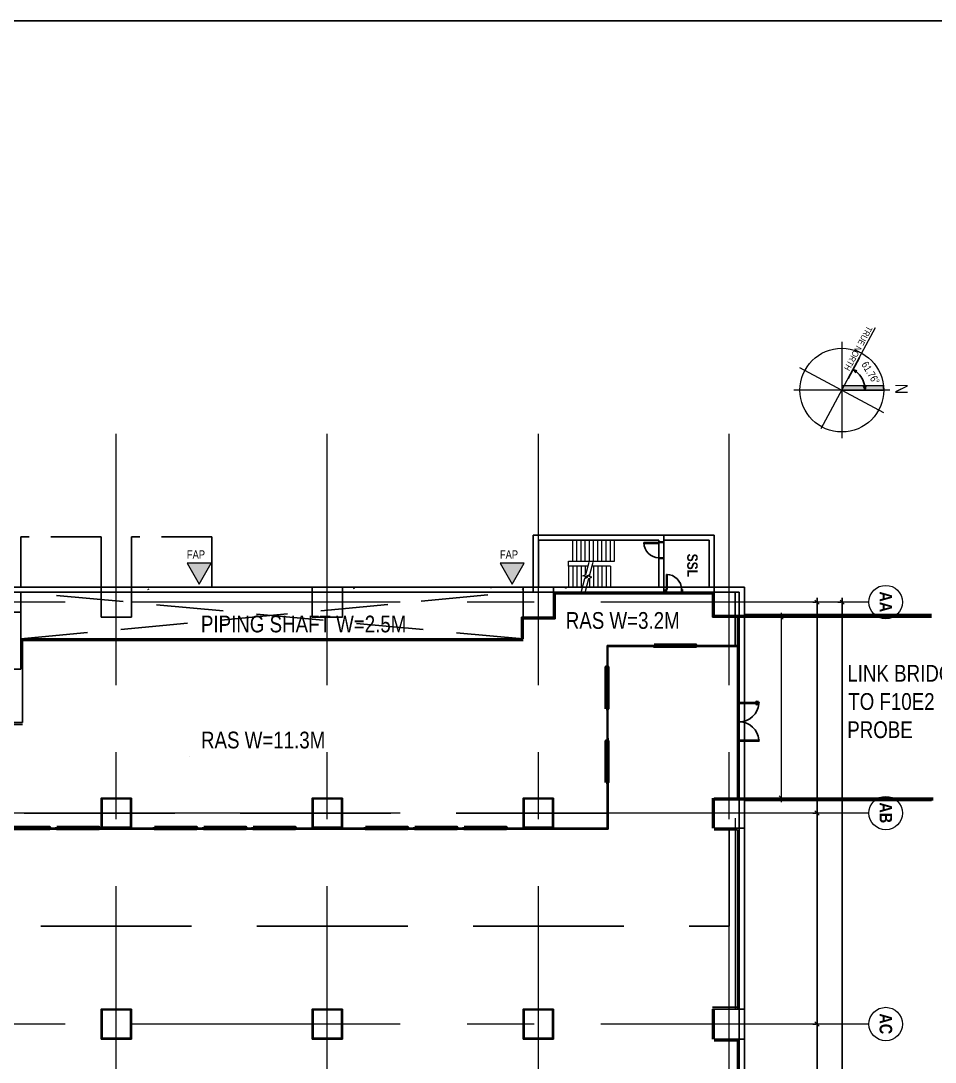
# Model space of a CAD drawing. Extents: x -15449 to 527173, y -170839 to 146543.
# Drawn here: x 270144 to 324737, y -84525 to -22338 of the extents above; entities that cross this region are included whole.
import ezdxf

# ---------------------------------------------------------------- set-up
doc = ezdxf.new("R2010")
doc.units = 0
doc.header["$LTSCALE"] = 8
for name, pattern in [('IDA - Grid Line', [3500, 2000, -500, 500, -500]), ('IDA - Hidden 065', [537.5, 375, -162.5]), ('IDA - Hidden 2-1', [750, 500, -250]), ('Overhead', [992.1875, 595.3125, -396.875])]:
    doc.linetypes.add(name, pattern=pattern)
doc.layers.get('0').update_dxf_attribs({"color": 1, "linetype": 'CONTINUOUS'})
doc.layers.get('Defpoints').update_dxf_attribs({"linetype": 'CONTINUOUS'})
for name, color, linetype in [('0-T100非抗岩棉库板H10000', 1, 'CONTINUOUS'), ('0-T50单抗铝蜂巢库板H5000', 3, 'CONTINUOUS'), ('0-T50双抗铝蜂巢库板H5000', 2, 'CONTINUOUS'), ('00-MEP Layout', 7, 'CONTINUOUS'), ('000_CTCI_CSA', 7, 'CONTINUOUS'), ('1', 1, 'CONTINUOUS'), ('CTCI', 4, 'CONTINUOUS')]:
    doc.layers.add(name, color=color, linetype=linetype)
for name, color, linetype, lineweight in [('000-EQ LOAD MARKUP', 4, 'CONTINUOUS', 100), ('A-_--------_A', 7, 'CONTINUOUS', 9), ('A-_ANOTGRID_E', 7, 'CONTINUOUS', 9), ('A-_ANOTTEXT_A', 7, 'CONTINUOUS', 9), ('A-_ROOMNAME_A', 7, 'CONTINUOUS', 9), ('A-_STRC----_E', 7, 'CONTINUOUS', 9), ('A-_WALL----_E', 7, 'CONTINUOUS', 9), ('A-_WALL----_H', 7, 'CONTINUOUS', 9), ('A-ANOT----_D', 7, 'CONTINUOUS', 9)]:
    doc.layers.add(name, color=color, linetype=linetype, lineweight=lineweight)
doc.layers.add('A-_--------_E-', color=7, linetype='CONTINUOUS', lineweight=9, true_color=0x00a600)
doc.styles.add('Arial', font='arial.ttf', dxfattribs={"width": 0.8, "height": 0.25})
doc.styles.add('Arial Narrow', font='ARIALN.TTF', dxfattribs={"height": 0.2})
doc.styles.add('Arial Narrow_1', font='ARIALN.TTF', dxfattribs={"height": 0.18})
doc.styles.add('Arial Narrow_2', font='ARIALN.TTF', dxfattribs={"width": 0.8, "height": 0.22})
doc.styles.add('Arial Narrow_B', font='ARIALNB.TTF', dxfattribs={"height": 750})
doc.styles.add('Arial Narrow_B_1', font='ARIALNB.TTF', dxfattribs={"height": 625})
doc.styles.add('Arial_1', font='arial.ttf', dxfattribs={"width": 0.8, "height": 450})
doc.styles.add('Site Area', font='arial.ttf', dxfattribs={"width": 0.8})
doc.dimstyles.new('IDA_-_Arial_-_1_8mm_-_Black_-_Angular_2', dxfattribs={"dimscale": 304.8, "dimtxt": 459.11673, "dimasz": 0.82021, "dimexe": 1.968504, "dimexo": 1.230315, "dimgap": 1.230315, "dimtad": 1, "dimdec": 0, "dimzin": 0, "dimdsep": 46, "dimtxsty": 'Arial_1', "dimblk1": 'OPEN30', "dimblk2": 'OPEN30', "dimsah": 1, "dimcen": 0.09, "dimdle": 0.82021, "dimazin": 0, "dimtfac": 1, "dimtdec": 4, "dimtix": 1, "dimtmove": 0, "dimatfit": 3, "dimfxl": 1, "dimtvp": 1, "dimtolj": 1, "dimtzin": 0, "dimarcsym": 2})
doc.dimstyles.new('IDA_-_Arial_-_2_5mm_-_Black_-_Diagonal', dxfattribs={"dimscale": 304.8, "dimtxt": 639.644359, "dimasz": 0.82021, "dimexe": 0.82021, "dimexo": 0.82021, "dimgap": 0, "dimtad": 1, "dimdec": 0, "dimzin": 0, "dimdsep": 46, "dimtxsty": 'Arial Narrow_2', "dimblk1": 'OBLIQUE', "dimblk2": 'OBLIQUE', "dimsah": 1, "dimcen": 0.09, "dimdle": 0.82021, "dimazin": 0, "dimtfac": 1, "dimtdec": 4, "dimtix": 1, "dimtmove": 0, "dimatfit": 3, "dimfxl": 1, "dimtvp": 1, "dimtolj": 1, "dimtzin": 0, "dimarcsym": 2})

# ---------------------------------------------------------------- blocks, each defined once
blk = doc.blocks.new('_Open30')
at = {"color": 0, "linetype": 'ByBlock', "lineweight": -2}
for p, q in [((-1, 0.27), (0, 0)), ((0, 0), (-1, -0.27)), ((0, 0), (-1, 0))]:
    blk.add_line(p, q, dxfattribs=at)
blk = doc.blocks.new('*D245')
at = {"layer": 'A-ANOT----_D', "color": 0, "lineweight": -2, "transparency": 16777216}
for p, q in [((320214, -42437), (319540, -43693)), ((321382, -44391), (319957, -44391))]:
    blk.add_line(p, q, dxfattribs=at)
blk.add_arc((319165, -44391), 1392, 10.30135, 51.45865, dxfattribs=at)
at = {"layer": 'Defpoints', "color": 0, "transparency": 16777216}
for p in [(320392, -42107), (320468, -43901), (319165, -44391), (321757, -44391)]:
    blk.add_point(p, dxfattribs=at)
at = {"layer": 'A-ANOT----_D', "color": 0, "lineweight": -2, "transparency": 16777216, "xscale": 250, "yscale": 250, "zscale": 250}
for p, rotation in [((319824, -43164), 146.6093274653376), ((320557, -44391), 275.1506725346595)]:
    blk.add_blockref('_Open30', p, dxfattribs=dict(at, rotation=rotation))
at = {"layer": 'A-ANOT----_D', "color": 0, "transparency": 16777216, "insert": (320879, -43366), "char_height": 450, "width": 1720.63, "attachment_point": 5, "rotation": 300.88, "style": 'Arial_1'}
blk.add_mtext('\\A1;61.76°', dxfattribs=at)
blk = doc.blocks.new('IDA - North Point _ Scale Bar - North Point Only-9867521-PH1 LEVEL 3 - PROBE')
at = {"layer": 'A-_--------_A'}
h = blk.add_hatch(color=256, dxfattribs=at)
edge = h.paths.add_edge_path()
edge.add_line((-0.47, 0.88), (8.29, 5.59))
edge.add_arc((0, 0), 10, 28.24, 33.9792, ccw=False)
edge.add_line((8.81, 4.73), (0, 0))
edge.add_line((0, 0), (-0.47, 0.88))
for p, q in [((-5.44, 10.13), (5.44, -10.13)), ((10.13, 5.44), (-10.13, -5.44)), ((8.29, 5.59), (-0.47, 0.88)), ((0, 0), (8.81, 4.73)), ((-0.47, 0.88), (0, 0))]:
    blk.add_line(p, q, dxfattribs=at)
blk.add_circle((0, 0), 10, dxfattribs=at)
blk.add_arc((0, 0), 10, 28.24, 33.9792, dxfattribs=at)
at = {"layer": 'A-_--------_A', "insert": (13.15, 8.81), "char_height": 3, "width": 3.0464, "attachment_point": 1, "rotation": 298.24, "style": 'Arial Narrow'}
blk.add_mtext('N', dxfattribs=at)
blk = doc.blocks.new('_Oblique')
at = {"color": 0, "linetype": 'ByBlock', "lineweight": -2}
blk.add_line((-0.5, -0.5), (0.5, 0.5), dxfattribs=at)
blk = doc.blocks.new('*D304')
at = {"layer": 'A-ANOT----_D', "color": 0, "lineweight": -2, "transparency": 16777216}
for p, q in [((319109, -57050), (318932, -57050)), ((319182, -56800), (319182, -132900)), ((319109, -132650), (318932, -132650))]:
    blk.add_line(p, q, dxfattribs=at)
at = {"layer": 'Defpoints', "color": 0, "transparency": 16777216}
for p in [(319359, -57050), (319182, -132650), (319359, -132650)]:
    blk.add_point(p, dxfattribs=at)
at = {"layer": 'A-ANOT----_D', "color": 0, "lineweight": -2, "transparency": 16777216, "xscale": 250, "yscale": 250, "zscale": 250}
for p, rotation in [((319182, -57050), 90), ((319182, -132650), 270)]:
    blk.add_blockref('_Oblique', p, dxfattribs=dict(at, rotation=rotation))
at = {"layer": 'A-ANOT----_D', "color": 0, "transparency": 16777216, "insert": (319182, -94850), "char_height": 0.22, "width": 2375.82, "attachment_point": 5, "rotation": 90, "style": 'Arial Narrow_2'}
blk.add_mtext('\\A1;75600', dxfattribs=at)
blk = doc.blocks.new('*D305')
at = {"layer": 'A-ANOT----_D', "color": 0, "lineweight": -2, "transparency": 16777216}
for p, q in [((317609, -57050), (317432, -57050)), ((317682, -56800), (317682, -69900)), ((317609, -69650), (317432, -69650))]:
    blk.add_line(p, q, dxfattribs=at)
at = {"layer": 'Defpoints', "color": 0, "transparency": 16777216}
for p in [(317859, -57050), (317682, -69650), (317859, -69650)]:
    blk.add_point(p, dxfattribs=at)
at = {"layer": 'A-ANOT----_D', "color": 0, "lineweight": -2, "transparency": 16777216, "xscale": 250, "yscale": 250, "zscale": 250}
for p, rotation in [((317682, -57050), 90), ((317682, -69650), 270)]:
    blk.add_blockref('_Oblique', p, dxfattribs=dict(at, rotation=rotation))
at = {"layer": 'A-ANOT----_D', "color": 0, "transparency": 16777216, "insert": (317682, -63350), "char_height": 0.22, "width": 2375.82, "attachment_point": 5, "rotation": 90, "style": 'Arial Narrow_2'}
blk.add_mtext('\\A1;12600', dxfattribs=at)
blk = doc.blocks.new('*D306')
at = {"layer": 'A-ANOT----_D', "color": 0, "lineweight": -2, "transparency": 16777216}
for p, q in [((317682, -69400), (317682, -82500)), ((317609, -69650), (317432, -69650)), ((317609, -82250), (317432, -82250))]:
    blk.add_line(p, q, dxfattribs=at)
at = {"layer": 'Defpoints', "color": 0, "transparency": 16777216}
for p in [(317859, -69650), (317682, -82250), (317859, -82250)]:
    blk.add_point(p, dxfattribs=at)
at = {"layer": 'A-ANOT----_D', "color": 0, "lineweight": -2, "transparency": 16777216, "xscale": 250, "yscale": 250, "zscale": 250}
for p, rotation in [((317682, -69650), 90), ((317682, -82250), 270)]:
    blk.add_blockref('_Oblique', p, dxfattribs=dict(at, rotation=rotation))
at = {"layer": 'A-ANOT----_D', "color": 0, "transparency": 16777216, "insert": (317682, -75950), "char_height": 0.22, "width": 2375.82, "attachment_point": 5, "rotation": 90, "style": 'Arial Narrow_2'}
blk.add_mtext('\\A1;12600', dxfattribs=at)
blk = doc.blocks.new('*D307')
at = {"layer": 'A-ANOT----_D', "color": 0, "lineweight": -2, "transparency": 16777216}
for p, q in [((317682, -82000), (317682, -95100)), ((317609, -82250), (317432, -82250)), ((317609, -94850), (317432, -94850))]:
    blk.add_line(p, q, dxfattribs=at)
at = {"layer": 'Defpoints', "color": 0, "transparency": 16777216}
for p in [(317859, -82250), (317682, -94850), (317859, -94850)]:
    blk.add_point(p, dxfattribs=at)
at = {"layer": 'A-ANOT----_D', "color": 0, "lineweight": -2, "transparency": 16777216, "xscale": 250, "yscale": 250, "zscale": 250}
for p, rotation in [((317682, -82250), 90), ((317682, -94850), 270)]:
    blk.add_blockref('_Oblique', p, dxfattribs=dict(at, rotation=rotation))
at = {"layer": 'A-ANOT----_D', "color": 0, "transparency": 16777216, "insert": (317682, -88550), "char_height": 0.22, "width": 2375.82, "attachment_point": 5, "rotation": 90, "style": 'Arial Narrow_2'}
blk.add_mtext('\\A1;12600', dxfattribs=at)
blk = doc.blocks.new('Grid - 4 mm Dia-V240-PH1 LEVEL 1 - WWTP')
at = {"layer": 'A-_ANOTGRID_E'}
blk.add_circle((0, 0), 4, dxfattribs=at)

msp = doc.modelspace()

# ---------------------------------------------------------------- hatches: boundary and pattern name
at = {"layer": 'A-_--------_A', "lineweight": 5}
for points in [[(280072.1819, -54724.8189), (280793.8697, -55974.8189), (281515.5575, -54724.8189)], [(298762.1819, -54724.8189), (299483.8697, -55974.8189), (300205.5575, -54724.8189)]]:
    msp.add_hatch(color=252, dxfattribs=at).paths.add_polyline_path(points)

# ---------------------------------------------------------------- linework, layer by layer
at = {"color": 252}
for p, q in [((300743.8697, -56449.8189), (300743.8697, -53049.8189)), ((300743.8697, -53049.8189), (308543.8697, -53049.8189)), ((301043.8697, -53349.8189), (301043.8697, -56149.8189)), ((308243.8697, -53349.8189), (301043.8697, -53349.8189)), ((308243.8697, -56149.8189), (308243.8697, -53349.8189)), ((308543.8697, -53449.8189), (308243.8697, -53449.8189)), ((308243.8697, -53449.8189), (308243.8697, -53499.8189)), ((308543.8697, -53049.8189), (308543.8697, -56449.8189)), ((308543.8697, -53499.8189), (308543.8697, -53449.8189)), ((307343.8697, -53499.8189), (307343.8697, -53549.8189)), ((308243.8697, -53499.8189), (307343.8697, -53499.8189)), ((307343.8697, -53549.8189), (308243.8697, -53549.8189)), ((307493.8697, -53549.8189), (307493.8697, -53499.8189)), ((307518.8697, -53549.8189), (307518.8697, -53499.8189)), ((307518.8697, -53524.8189), (307618.8697, -53524.8189)), ((307618.8697, -53549.8189), (307618.8697, -53499.8189)), ((307643.8697, -53549.8189), (307643.8697, -53499.8189)), ((308243.8697, -53549.8189), (308243.8697, -53499.8189)), ((308243.8697, -53499.8189), (308543.8697, -53499.8189)), ((308243.8697, -56149.8189), (308243.8697, -54399.8189)), ((308543.8697, -54399.8189), (308243.8697, -54399.8189)), ((308243.8697, -54399.8189), (308243.8697, -54449.8189)), ((308243.8697, -54449.8189), (308543.8697, -54449.8189)), ((308543.8697, -54449.8189), (308543.8697, -54399.8189)), ((308693.8697, -56299.8189), (308693.8697, -55399.8189)), ((308693.8697, -55399.8189), (308743.8697, -55399.8189)), ((308743.8697, -55549.8189), (308693.8697, -55549.8189)), ((308743.8697, -55574.8189), (308693.8697, -55574.8189)), ((308743.8697, -55674.8189), (308693.8697, -55674.8189)), ((308743.8697, -55699.8189), (308693.8697, -55699.8189)), ((308718.8697, -55574.8189), (308718.8697, -55674.8189)), ((308743.8697, -55399.8189), (308743.8697, -56299.8189)), ((308543.8697, -56449.8189), (300743.8697, -56449.8189)), ((301043.8697, -56149.8189), (308243.8697, -56149.8189)), ((308643.8697, -56299.8189), (308693.8697, -56299.8189)), ((308643.8697, -56449.8189), (308643.8697, -56299.8189)), ((308693.8697, -56449.8189), (308643.8697, -56449.8189)), ((308743.8697, -56299.8189), (308693.8697, -56299.8189)), ((308693.8697, -56299.8189), (308693.8697, -56449.8189)), ((309593.8697, -56299.8189), (309643.8697, -56299.8189)), ((309593.8697, -56449.8189), (309593.8697, -56299.8189)), ((309643.8697, -56449.8189), (309593.8697, -56449.8189)), ((309643.8697, -56299.8189), (309643.8697, -56449.8189)), ((270143.8697, -57649.8188), (262343.8697, -57649.8188)), ((270143.8697, -61049.8188), (270143.8697, -57649.8188)), ((313343.8697, -57799.8189), (324525.8286, -57799.8189)), ((313343.8697, -57949.8189), (324525.8286, -57949.8189)), ((262343.8697, -61049.8188), (270143.8697, -61049.8188)), ((313017.8706, -62999.8189), (312967.8706, -62999.8189)), ((312967.8706, -63030.3067), (312967.8706, -63005.7945)), ((312973.4179, -63046.4443), (312967.8706, -63030.3067)), ((312973.8463, -62999.8189), (313011.895, -62999.8189)), ((312984.7731, -63049.8189), (312978.1464, -63049.8189)), ((312985.5536, -63039.453), (312978.2365, -63039.453)), ((312978.2365, -63039.453), (312978.2365, -63046.1603)), ((312978.2365, -63046.1603), (312985.5536, -63046.1603)), ((312985.5536, -63040.6725), (312985.5536, -63039.453)), ((312985.6755, -63040.6725), (312985.5536, -63040.6725)), ((312985.5536, -63046.1603), (312985.5536, -63044.9408)), ((312985.5536, -63044.9408), (312985.6755, -63044.9408)), ((312986.7731, -63036.892), (312986.7731, -63038.4182)), ((312986.7731, -63038.5384), (312986.7731, -63039.575)), ((312986.7731, -63046.0384), (312986.7731, -63047.075)), ((312986.7731, -63047.075), (312986.7731, -63047.8189)), ((312990.7365, -63044.3909), (312990.7365, -63041.2225)), ((313017.8706, -63030.3067), (312990.8706, -63030.3067)), ((312990.8706, -63030.3067), (312993.3585, -63030.3067)), ((313017.8706, -63005.7945), (313017.8706, -63030.3067)), ((314133.8819, -63107.8301), (314133.8819, -63099.8301)), ((314133.8819, -63099.8301), (314182.8819, -63099.8301)), ((314182.8819, -63107.8301), (314133.8819, -63107.8301)), ((314147.3819, -63147.3926), (314147.3819, -63107.8301)), ((314169.3819, -63147.8301), (314168.7845, -63161.7054)), ((314169.3819, -63107.8301), (314169.3819, -63147.8301)), ((314182.8819, -63099.8301), (314182.8819, -63107.8301)), ((312973.4179, -65353.1935), (312967.8706, -65369.3311)), ((312967.8706, -65369.3311), (312967.8706, -65393.8433)), ((313017.8706, -65399.8189), (312967.8706, -65399.8189)), ((312973.8463, -65399.8189), (313011.895, -65399.8189)), ((312984.7731, -65349.8189), (312978.1464, -65349.8189)), ((312978.2365, -65360.1847), (312978.2365, -65353.4774)), ((312978.2365, -65353.4774), (312985.5536, -65353.4774)), ((312985.5536, -65360.1847), (312978.2365, -65360.1847)), ((312985.5536, -65353.4774), (312985.5536, -65354.6969)), ((312985.5536, -65354.6969), (312985.6755, -65354.6969)), ((312985.6755, -65358.9652), (312985.5536, -65358.9652)), ((312985.5536, -65358.9652), (312985.5536, -65360.1847)), ((312986.7731, -65352.5628), (312986.7731, -65351.8189)), ((312986.7731, -65353.5994), (312986.7731, -65352.5628)), ((312986.7731, -65361.0994), (312986.7731, -65360.0628)), ((312986.7731, -65362.7457), (312986.7731, -65361.2195)), ((312990.7365, -65355.2469), (312990.7365, -65358.4153)), ((313017.8706, -65369.3311), (312994.8347, -65369.3311)), ((312994.8347, -65369.3311), (312995.3585, -65369.3311)), ((313017.8706, -65393.8433), (313017.8706, -65369.3311)), ((313343.8697, -68749.8189), (324525.8286, -68749.8189)), ((313343.8697, -68899.8189), (324525.8286, -68899.8189))]:
    msp.add_line(p, q, dxfattribs=at)
at = {"color": 252, "linetype": 'IDA - Hidden 065', "ltscale": 3}
for p, q in [((305143.8697, -69649.8189), (244943.8697, -69649.8189)), ((312443.8697, -76399.8189), (312443.8697, -70549.8189)), ((245543.8697, -76399.8189), (312443.8697, -76399.8189))]:
    msp.add_line(p, q, dxfattribs=at)
at = {"color": 252}
for points in [[(276743.8697, -56149.8189), (276743.8697, -57949.8189), (274943.8697, -57949.8189), (274943.8697, -56149.8189)], [(289343.8697, -56149.8189), (289343.8697, -57949.8189), (287543.8697, -57949.8189), (287543.8697, -56149.8189)], [(301943.8697, -56149.8189), (301943.8697, -57949.8189), (300143.8697, -57949.8189), (300143.8697, -56149.8189)], [(313343.8697, -56149.8189), (313343.8697, -57949.8189), (311543.8697, -57949.8189), (311543.8697, -56149.8189)], [(312991.5078, -63032.8067), (313023.8736, -63032.8067), (313023.8736, -63030.3067), (312991.5078, -63030.3067)], [(313031.2355, -63085.1686), (313031.2355, -63040.1686), (313033.7355, -63040.1686), (313033.7355, -63085.1686)], [(314133.8819, -63049.8301), (314182.8819, -63049.8301), (314182.8819, -63041.8301), (314133.8819, -63041.8301)], [(312995.5078, -65366.8311), (313023.8736, -65366.8311), (313023.8736, -65369.3311), (312995.5078, -65369.3311)], [(313031.2355, -65314.4692), (313031.2355, -65359.4692), (313033.7355, -65359.4692), (313033.7355, -65314.4692)], [(276743.8697, -68749.8189), (276743.8697, -70549.8189), (274943.8697, -70549.8189), (274943.8697, -68749.8189)], [(289343.8697, -68749.8189), (289343.8697, -70549.8189), (287543.8697, -70549.8189), (287543.8697, -68749.8189)], [(301943.8697, -68749.8189), (301943.8697, -70549.8189), (300143.8697, -70549.8189), (300143.8697, -68749.8189)], [(313343.8697, -68749.8189), (313343.8697, -70549.8189), (311543.8697, -70549.8189), (311543.8697, -68749.8189)], [(276743.8697, -81349.8189), (276743.8697, -83149.8189), (274943.8697, -83149.8189), (274943.8697, -81349.8189)], [(289343.8697, -81349.8189), (289343.8697, -83149.8189), (287543.8697, -83149.8189), (287543.8697, -81349.8189)], [(301943.8697, -81349.8189), (301943.8697, -83149.8189), (300143.8697, -83149.8189), (300143.8697, -81349.8189)], [(313343.8697, -81349.8189), (313343.8697, -83149.8189), (311543.8697, -83149.8189), (311543.8697, -81349.8189)]]:
    msp.add_lwpolyline(points, close=True, dxfattribs=at)
for points in [[(314208.8819, -63040.9399), (314227.1746, -63040.9399), (314208.8819, -63040.9399), (314208.8819, -63106.9033), (314207.4185, -63106.9033), (314207.4185, -63102.574), (314196.6868, -63102.574, -0.4142135624), (314195.4673, -63101.3545), (314195.4673, -63100.135), (314196.6868, -63100.135), (314196.6868, -63101.1106), (314206.4429, -63101.1106), (314206.4429, -63099.8301), (313033.6746, -63099.8301), (313033.6746, -63101.1106), (313043.4307, -63101.1106), (313043.4307, -63100.135), (313044.6502, -63100.135), (313044.6502, -63101.3545, -0.4142135624), (313043.4307, -63102.574), (313032.4551, -63102.574, -0.4142135624), (313031.2355, -63101.3545), (313031.2355, -63048.3057, -0.4142135624), (313032.4551, -63047.0862), (313043.4307, -63047.0862, -0.4142135624), (313044.6502, -63048.3057), (313044.6502, -63049.5252), (313043.4307, -63049.5252), (313043.4307, -63048.5496), (313033.6746, -63048.5496), (313033.6746, -63049.8301), (314206.4429, -63049.8301), (314206.4429, -63048.5496), (314196.6868, -63048.5496), (314196.6868, -63049.5252), (314195.4673, -63049.5252), (314195.4673, -63048.3057, -0.4142135624), (314196.6868, -63047.0862), (314206.4429, -63047.0862), (314206.4429, -63039.1106, -0.4142135624), (314207.0526, -63038.5009), (314229.0038, -63038.5009, -0.4142135624), (314229.6136, -63039.1106), (314229.6136, -63047.0374), (314227.1746, -63047.0374), (314227.1746, -63040.9399)], [(314169.3819, -63041.8301), (314169.3819, -63001.8301), (314168.7845, -62987.9548, 0.3274951513), (314161.9433, -62980.0682, 0.0898474918), (314054.6089, -62977.8269, 1.1448812629), (314058.9784, -62997.1576, -0.1370794299), (314142.1676, -62997.0833, -0.3493567738), (314147.3819, -63002.2676), (314147.3819, -63041.8301)], [(314208.8819, -65290.9174), (314227.1746, -65290.9174), (314208.8819, -65290.9174), (314208.8819, -65356.8808), (314207.4185, -65356.8808), (314207.4185, -65352.5516), (314196.6868, -65352.5516, -0.4142135624), (314195.4673, -65351.332), (314195.4673, -65350.1125), (314196.6868, -65350.1125), (314196.6868, -65351.0881), (314206.4429, -65351.0881), (314206.4429, -65349.8076), (313033.6746, -65349.8076), (313033.6746, -65351.0881), (313043.4307, -65351.0881), (313043.4307, -65350.1125), (313044.6502, -65350.1125), (313044.6502, -65351.332, -0.4142135624), (313043.4307, -65352.5516), (313032.4551, -65352.5516, -0.4142135624), (313031.2355, -65351.332), (313031.2355, -65298.2832, -0.4142135624), (313032.4551, -65297.0637), (313043.4307, -65297.0637, -0.4142135624), (313044.6502, -65298.2832), (313044.6502, -65299.5028), (313043.4307, -65299.5028), (313043.4307, -65298.5272), (313033.6746, -65298.5272), (313033.6746, -65299.8076), (314206.4429, -65299.8076), (314206.4429, -65298.5272), (314196.6868, -65298.5272), (314196.6868, -65299.5028), (314195.4673, -65299.5028), (314195.4673, -65298.2832, -0.4142135624), (314196.6868, -65297.0637), (314206.4429, -65297.0637), (314206.4429, -65289.0882, -0.4142135624), (314207.0526, -65288.4784), (314229.0038, -65288.4784, -0.4142135624), (314229.6136, -65289.0882), (314229.6136, -65297.015), (314227.1746, -65297.015), (314227.1746, -65290.9174)]]:
    msp.add_lwpolyline(points, format="xyb", dxfattribs=at)
for centre, radius, start, end in [((308243.8697, -53499.8189), 900, 180, 270), ((308243.8697, -53499.8189), 900, 180, 270), ((308693.8697, -56299.8189), 900, 0, 90), ((308693.8697, -56299.8189), 900, 0, 90), ((312973.8463, -63005.7945), 5.9756, 90, 180), ((312978.1464, -63044.8189), 5, 198.970407811, 270), ((312984.7731, -63047.8189), 2, 270, 0), ((312985.6755, -63039.575), 1.0976, 269.999999997, 359.999999997), ((312985.6755, -63046.0384), 1.0976, 0.000000003, 90.000000003), ((312993.3585, -63036.892), 6.5854, 90, 180), ((312986.7731, -63042.8067), 4.2683, 21.786789294, 89.999999997), ((312986.7731, -63042.8067), 4.2683, 270.000000003, 338.213210706), ((313011.895, -63005.7945), 5.9756, 359.999999997, 89.999999997), ((313043.8697, -63034.8067), 1165.0122, 270, 355.999280904), ((313043.8697, -65364.8311), 1165.0122, 4.000719096, 90), ((312973.8463, -65393.8433), 5.9756, 180, 270), ((312978.1464, -65354.8189), 5, 89.999999997, 161.029592189), ((312984.7731, -65351.8189), 2, 359.999999997, 89.999999997), ((312985.6755, -65353.5994), 1.0976, 269.999999997, 359.999999997), ((312985.6755, -65360.0628), 1.0976, 0.000000003, 90.000000003), ((312986.7731, -65356.8311), 4.2683, 21.786789294, 89.999999997), ((312986.7731, -65356.8311), 4.2683, 269.999999997, 338.2132107), ((312995.0966, -65360.7834), 8.5517, 193.265633581, 271.754674783), ((313011.895, -65393.8433), 5.9756, 270, 359.999999997)]:
    msp.add_arc(centre, radius, start, end, dxfattribs=at)
at = {"color": 252, "extrusion": (4.70198e-38, -5.22024e-54, -1)}
msp.add_ellipse((313029.2355, -63034.8067), major_axis=(4.9497, -4.9497), ratio=1, start_param=3.926990817, end_param=10.2101761242, dxfattribs=at)
at = {"color": 252, "extrusion": (4.70198e-38, -1.04405e-53, -1)}
for centre, major_axis, ratio, start_param, end_param in [((314055.4819, -63161.8714), (7.0711, -7.0711), 0.9999999998, 0.8728114321, 4.2841840848), ((314100.7059, -63003.6734), (109.2962, -109.2962), 1, 0.5138301722, 1.0587516634), ((314141.5177, -63146.7088), (4.1747, -4.1747), 1, -0.6693141162, 0.6750925816), ((314159.9892, -63160.9864), (6.24, 6.24), 1, 0.8669618225, 2.1329099035)]:
    msp.add_ellipse(centre, major_axis=major_axis, ratio=ratio, start_param=start_param, end_param=end_param, dxfattribs=at)
at = {"color": 252, "extrusion": (4.70198e-38, -1.56607e-53, -1)}
msp.add_ellipse((314102.0903, -62874.4662), major_axis=(212.9338, -212.9338), ratio=1, start_param=0.5853067095, end_param=0.943734267, dxfattribs=at)
at = {"color": 252}
msp.add_ellipse((313029.2355, -65364.8311), major_axis=(4.9497, 4.9497), ratio=1, start_param=3.926990817, end_param=10.2101761242, dxfattribs=at)
at = {"layer": '0-T100非抗岩棉库板H10000', "lineweight": -3}
for p, q in [((311543.8697, -56449.8189), (301943.8697, -56449.8189)), ((311543.8697, -56549.8189), (301943.8697, -56549.8189)), ((301943.8697, -58049.8189), (301943.8697, -56549.8189)), ((302043.8697, -58049.8189), (302043.8697, -56549.8189)), ((311443.8697, -57949.8189), (311443.8697, -56549.8189)), ((311543.8697, -57949.8189), (311543.8697, -56549.8189)), ((300043.8697, -59249.8189), (300043.8697, -57949.8189)), ((302043.8697, -57949.8189), (300043.8697, -57949.8189)), ((302043.8697, -58049.8189), (300043.8697, -58049.8189)), ((300143.8697, -59249.8189), (300143.8697, -57949.8189)), ((324525.8286, -57849.8189), (311443.8697, -57849.8189)), ((324525.8286, -57949.8189), (311443.8697, -57949.8189)), ((312943.8697, -68749.8189), (312943.8697, -57949.8189)), ((313043.8697, -68749.8189), (313043.8697, -57949.8189)), ((300143.8697, -59249.8189), (270143.8697, -59249.8189)), ((300143.8697, -59349.8189), (270143.8697, -59349.8189)), ((270243.8697, -64249.8188), (270243.8697, -59240.4071)), ((270243.8697, -64249.8188), (250393.8697, -64249.8189)), ((270243.8697, -64349.8188), (250393.8697, -64349.8189)), ((311443.8697, -70549.8189), (311443.8697, -68749.8189)), ((324625.8286, -68749.8189), (311543.8697, -68749.8189)), ((311543.8697, -70549.8189), (311543.8697, -68749.8189)), ((324625.8286, -68849.8189), (311543.8697, -68849.8189)), ((312943.8697, -70549.8189), (311543.8697, -70549.8189)), ((312943.8697, -70649.8189), (311543.8697, -70649.8189)), ((312943.8697, -81349.8189), (312943.8697, -70649.8189)), ((313043.8697, -81349.8189), (313043.8697, -70649.8189)), ((312943.8697, -81249.8189), (311443.8697, -81249.8189)), ((312943.8697, -81349.8189), (311443.8697, -81349.8189)), ((311443.8697, -83149.8189), (311443.8697, -81349.8189)), ((311543.8697, -83149.8189), (311543.8697, -81349.8189)), ((313043.8697, -83149.8189), (311543.8697, -83149.8189)), ((313043.8697, -83249.8189), (311543.8697, -83249.8189)), ((312943.8697, -93949.8189), (312943.8697, -83249.8189)), ((313043.8697, -93949.8189), (313043.8697, -83249.8189))]:
    msp.add_line(p, q, dxfattribs=at)
at = {"layer": '0-T50单抗铝蜂巢库板H5000', "lineweight": -3}
for p, q in [((276743.8697, -68749.8189), (274943.8697, -68749.8189)), ((274943.8697, -68749.8189), (274943.8697, -70549.8189)), ((276693.8697, -68799.8189), (274993.8697, -68799.8189)), ((274993.8697, -68799.8189), (274993.8697, -70499.8189)), ((276693.8697, -70499.8189), (276693.8697, -68799.8189)), ((276743.8697, -70549.8189), (276743.8697, -68749.8189)), ((274943.8697, -70549.8189), (276743.8697, -70549.8189)), ((274993.8697, -70499.8189), (276693.8697, -70499.8189))]:
    msp.add_line(p, q, dxfattribs=at)
at = {"layer": '0-T50单抗铝蜂巢库板H5000'}
for p, q in [((289343.8697, -68749.8189), (287543.8697, -68749.8189)), ((287543.8697, -68749.8189), (287543.8697, -70549.8189)), ((289293.8697, -68799.8189), (287593.8697, -68799.8189)), ((287593.8697, -68799.8189), (287593.8697, -70499.8189)), ((289293.8697, -70499.8189), (289293.8697, -68799.8189)), ((289343.8697, -70549.8189), (289343.8697, -68749.8189)), ((301943.8697, -68749.8189), (300143.8697, -68749.8189)), ((300143.8697, -68749.8189), (300143.8697, -70549.8189)), ((301893.8697, -68799.8189), (300193.8697, -68799.8189)), ((300193.8697, -68799.8189), (300193.8697, -70499.8189)), ((301893.8697, -70499.8189), (301893.8697, -68799.8189)), ((301943.8697, -70549.8189), (301943.8697, -68749.8189)), ((287543.8697, -70549.8189), (289343.8697, -70549.8189)), ((287593.8697, -70499.8189), (289293.8697, -70499.8189)), ((300143.8697, -70549.8189), (301943.8697, -70549.8189)), ((300193.8697, -70499.8189), (301893.8697, -70499.8189)), ((276743.8697, -81349.8189), (274943.8697, -81349.8189)), ((274943.8697, -81349.8189), (274943.8697, -83149.8189)), ((276693.8697, -81399.8189), (274993.8697, -81399.8189)), ((274993.8697, -81399.8189), (274993.8697, -83099.8189)), ((276693.8697, -83099.8189), (276693.8697, -81399.8189)), ((276743.8697, -83149.8189), (276743.8697, -81349.8189)), ((289343.8697, -81349.8189), (287543.8697, -81349.8189)), ((287543.8697, -81349.8189), (287543.8697, -83149.8189)), ((289293.8697, -81399.8189), (287593.8697, -81399.8189)), ((287593.8697, -81399.8189), (287593.8697, -83099.8189)), ((289293.8697, -83099.8189), (289293.8697, -81399.8189)), ((289343.8697, -83149.8189), (289343.8697, -81349.8189)), ((301943.8697, -81349.8189), (300143.8697, -81349.8189)), ((300143.8697, -81349.8189), (300143.8697, -83149.8189)), ((301893.8697, -81399.8189), (300193.8697, -81399.8189)), ((300193.8697, -81399.8189), (300193.8697, -83099.8189)), ((301893.8697, -83099.8189), (301893.8697, -81399.8189)), ((301943.8697, -83149.8189), (301943.8697, -81349.8189)), ((274943.8697, -83149.8189), (276743.8697, -83149.8189)), ((274993.8697, -83099.8189), (276693.8697, -83099.8189)), ((287543.8697, -83149.8189), (289343.8697, -83149.8189)), ((287593.8697, -83099.8189), (289293.8697, -83099.8189)), ((300143.8697, -83149.8189), (301943.8697, -83149.8189)), ((300193.8697, -83099.8189), (301893.8697, -83099.8189))]:
    msp.add_line(p, q, dxfattribs=at)
at = {"layer": '0-T50双抗铝蜂巢库板H5000', "lineweight": -3}
for p, q in [((312943.8697, -59649.8189), (305143.7923, -59649.8189)), ((305143.7923, -59649.8189), (305160.7305, -70605.7651)), ((312943.8697, -59699.8189), (305193.8697, -59699.8189)), ((305193.8697, -59699.8189), (305210.7305, -70605.6878)), ((305210.7305, -70605.6878), (265926.3287, -70599.9959)), ((305210.7377, -70555.6878), (265926.3359, -70549.9959)), ((305160.7305, -70605.7651), (305160.7305, -70605.7651)), ((305160.7305, -70605.7651), (305160.7305, -70605.7651)), ((305160.7305, -70605.7651), (305160.7305, -70605.7651)), ((305210.7305, -70605.6878), (305210.7305, -70605.6878)), ((305210.7305, -70605.6878), (305210.7305, -70605.6878)), ((305210.7305, -70605.6878), (305210.7305, -70605.6878))]:
    msp.add_line(p, q, dxfattribs=at)
at = {"layer": '00-MEP Layout', "color": 252, "linetype": 'IDA - Hidden 065'}
for p, q in [((270143.8697, -53149.8189), (270143.8697, -56149.8189)), ((274943.8697, -53149.8189), (270143.8697, -53149.8189)), ((274943.8697, -56149.8189), (274943.8697, -53149.8189)), ((276743.8697, -53149.8189), (276743.8697, -56149.8189)), ((281543.8697, -53149.8189), (276743.8697, -53149.8189)), ((281543.8697, -56149.8189), (281543.8697, -53149.8189)), ((270143.8697, -56149.8189), (274943.8697, -56149.8189)), ((276743.8697, -56149.8189), (281543.8697, -56149.8189))]:
    msp.add_line(p, q, dxfattribs=at)
at = {"layer": '000-EQ LOAD MARKUP', "color": 6, "lineweight": 50, "ltscale": 100}
for points in [[(307956, -59599.8189), (310456, -59599.8189), (310456, -59699.8189), (307956, -59699.8189)], [(305093.8697, -63420), (305093.8697, -60920), (305193.8697, -60920), (305193.8697, -63420)], [(305093.8697, -67831), (305093.8697, -65331), (305193.8697, -65331), (305193.8697, -67831)], [(269357.0449, -70499.9069), (271857.0449, -70499.9069), (271857.0449, -70599.9069), (269357.0449, -70599.9069)], [(272299, -70499.8178), (274799, -70499.8178), (274799, -70599.8178), (272299, -70599.8178)], [(278132.0899, -70499.9959), (280632.0899, -70499.9959), (280632.0899, -70599.9959), (278132.0899, -70599.9959)], [(281074.0449, -70499.9069), (283574.0449, -70499.9069), (283574.0449, -70599.9069), (281074.0449, -70599.9069)], [(284016, -70499.8178), (286516, -70499.8178), (286516, -70599.8178), (284016, -70599.8178)], [(290732.0899, -70499.9959), (293232.0899, -70499.9959), (293232.0899, -70599.9959), (290732.0899, -70599.9959)], [(293674.0449, -70499.9069), (296174.0449, -70499.9069), (296174.0449, -70599.9069), (293674.0449, -70599.9069)], [(296616, -70499.8178), (299116, -70499.8178), (299116, -70599.8178), (296616, -70599.8178)]]:
    msp.add_lwpolyline(points, close=True, dxfattribs=at)
at = {"layer": '000_CTCI_CSA', "color": 252}
for p, q in [((308543.8697, -53049.8189), (311543.8697, -53049.8189)), ((308543.8697, -53349.8189), (311243.8697, -53349.8189)), ((311243.8697, -53349.8189), (311243.8697, -56149.8189)), ((311543.8697, -53049.8189), (311543.8697, -56449.8189)), ((311243.8697, -56149.8189), (308543.8697, -56149.8189)), ((311543.8697, -56449.8189), (308543.8697, -56449.8189))]:
    msp.add_line(p, q, dxfattribs=at)
for points in [[(313343.8697, -56149.8189), (313343.8697, -133549.8189), (237143.8697, -133549.8189), (237143.8697, -56149.8189)], [(313043.8697, -56449.8189), (313043.8697, -133249.8189), (237443.8697, -133249.8189), (237443.8697, -56449.8189)]]:
    msp.add_lwpolyline(points, close=True, dxfattribs=at)
at = {"layer": '1'}
msp.add_lwpolyline([(368682, -22338), (171314.1998, -22338), (171314.1998, -160078), (368682, -160078)], close=True, dxfattribs=at)
at = {"layer": 'A-_--------_A', "color": 252}
for p, q in [((281515.5575, -54724.8189), (280072.1819, -54724.8189)), ((280072.1819, -54724.8189), (280793.8697, -55974.8189)), ((281515.5575, -54724.8189), (280072.1819, -54724.8189)), ((280072.1819, -54724.8189), (280793.8697, -55974.8189)), ((280793.8697, -55974.8189), (281515.5575, -54724.8189)), ((280793.8697, -55974.8189), (281515.5575, -54724.8189)), ((300205.5575, -54724.8189), (298762.1819, -54724.8189)), ((298762.1819, -54724.8189), (299483.8697, -55974.8189)), ((300205.5575, -54724.8189), (298762.1819, -54724.8189)), ((298762.1819, -54724.8189), (299483.8697, -55974.8189)), ((299483.8697, -55974.8189), (300205.5575, -54724.8189)), ((299483.8697, -55974.8189), (300205.5575, -54724.8189))]:
    msp.add_line(p, q, dxfattribs=at)
at = {"layer": 'A-_--------_E-', "color": 7}
for p, q in [((317933.0208, -46684.5958), (321175.9551, -40646.6743)), ((316631.6321, -43031.52), (321653.1801, -45728.5657))]:
    msp.add_line(p, q, dxfattribs=at)
at = {"layer": 'A-_ANOTGRID_E', "color": 8, "linetype": 'IDA - Grid Line', "true_color": 0x808080}
for p, q in [((275843.8697, -146013.8599), (275843.8697, -47004.7177)), ((288443.8697, -146013.8599), (288443.8697, -47004.7177)), ((301043.8697, -146013.8599), (301043.8697, -47004.7177)), ((312443.8697, -146013.8599), (312443.8697, -47004.7177)), ((320784.4764, -57049.8189), (233274.5842, -57049.8189)), ((320784.4764, -69649.8189), (233274.5842, -69649.8189)), ((320784.4764, -82249.8189), (233274.5842, -82249.8189))]:
    msp.add_line(p, q, dxfattribs=at)
at = {"layer": 'A-_STRC----_E', "color": 252, "linetype": 'Overhead'}
for p, q in [((303093.8697, -54599.8189), (303093.8697, -53349.8189)), ((303093.8697, -53349.8189), (305593.8697, -53349.8189)), ((303343.8697, -54599.8189), (303343.8697, -53349.8189)), ((303593.8697, -54599.8189), (303593.8697, -53349.8189)), ((303843.8697, -54599.8189), (303843.8697, -53349.8189)), ((304093.8697, -54599.8189), (304093.8697, -53349.8189)), ((304343.8697, -54599.8189), (304343.8697, -53349.8189)), ((304593.8697, -54599.8189), (304593.8697, -53349.8189)), ((304843.8697, -54599.8189), (304843.8697, -53349.8189)), ((305093.8697, -54599.8189), (305093.8697, -53349.8189)), ((305343.8697, -54599.8189), (305343.8697, -53349.8189)), ((305593.8697, -54599.8189), (305593.8697, -53349.8189)), ((302843.8697, -54599.8189), (303093.8697, -54599.8189)), ((302843.8697, -54899.8189), (302843.8697, -54599.8189)), ((303093.8697, -54599.8189), (305593.8697, -54599.8189)), ((303876.2221, -55404.0781), (304076.0427, -54658.3374)), ((302843.8697, -54899.8189), (302843.8697, -56149.8189)), ((304011.3379, -54899.8189), (302843.8697, -54899.8189)), ((303093.8697, -54899.8189), (303093.8697, -56149.8189)), ((303343.8697, -54899.8189), (303343.8697, -56149.8189)), ((303593.8697, -54899.8189), (303593.8697, -56149.8189)), ((303843.8697, -54899.8189), (303843.8697, -55418.2528)), ((303611.6967, -56391.3003), (303811.5173, -55645.5596)), ((303692.9438, -55484.3784), (303876.2221, -55404.0781)), ((303994.7956, -55565.2593), (303692.9438, -55484.3784)), ((303811.5173, -55645.5596), (303994.7956, -55565.2593)), ((303843.8697, -55524.8189), (303843.8697, -55631.3849)), ((303676.4015, -56149.8189), (302843.8697, -56149.8189))]:
    msp.add_line(p, q, dxfattribs=at)
at = {"layer": 'A-_STRC----_E', "color": 252}
for p, q in [((304126.2221, -55404.0781), (304326.0427, -54658.3374)), ((304343.8697, -54899.8189), (304261.3379, -54899.8189)), ((304593.8697, -54899.8189), (304343.8697, -54899.8189)), ((304343.8697, -54899.8189), (304343.8697, -56149.8189)), ((304843.8697, -54899.8189), (304593.8697, -54899.8189)), ((304593.8697, -54899.8189), (304593.8697, -56149.8189)), ((305093.8697, -54899.8189), (304843.8697, -54899.8189)), ((304843.8697, -54899.8189), (304843.8697, -56149.8189)), ((305343.8697, -54899.8189), (305093.8697, -54899.8189)), ((305093.8697, -54899.8189), (305093.8697, -56149.8189)), ((305343.8697, -54899.8189), (305343.8697, -56149.8189)), ((303861.6967, -56391.3003), (304061.5173, -55645.5596)), ((303942.9438, -55484.3784), (304126.2221, -55404.0781)), ((304244.7956, -55565.2593), (303942.9438, -55484.3784)), ((304061.5173, -55645.5596), (304244.7956, -55565.2593)), ((304093.8697, -55418.2528), (304093.8697, -55524.8189)), ((304093.8697, -55631.3849), (304093.8697, -56149.8189))]:
    msp.add_line(p, q, dxfattribs=at)
at = {"layer": 'A-_WALL----_E'}
msp.add_line((312793.8697, -69949.8189), (312793.8697, -81349.8189), dxfattribs=at)
at = {"layer": 'A-_WALL----_H', "color": 252, "linetype": 'Continuous'}
for p, q in [((277726.0431, -56297.4363), (277798.6334, -56255.5263)), ((286344.5772, -56169.8757), (286309.8378, -56149.8189)), ((290012.8021, -56242.7272), (290085.3924, -56200.8172)), ((290440.1636, -56188.112), (290373.8378, -56149.8189)), ((295242.2703, -56156.4317), (295253.724, -56149.8189)), ((297497.4544, -56156.5257), (297485.8378, -56149.8189)), ((298203.9748, -56206.2544), (298276.5651, -56164.3444)), ((300073.9164, -56299.8189), (300104.3878, -56282.2262)), ((301593.0408, -56174.7621), (301549.8378, -56149.8189)), ((302726.9226, -56242.8212), (302654.3323, -56200.9112))]:
    msp.add_line(p, q, dxfattribs=at)
at = {"layer": 'A-ANOT----_D', "color": 252}
for p, q in [((315537.8552, -57699.8189), (315537.8552, -68999.8189)), ((313593.8697, -57949.8189), (315787.8552, -57949.8189)), ((313593.8697, -68749.8189), (315787.8552, -68749.8189))]:
    msp.add_line(p, q, dxfattribs=at)
at = {"layer": 'CTCI', "color": 252, "linetype": 'IDA - Hidden 2-1'}
for p, q in [((300143.8697, -59249.8189), (270143.8697, -56449.8189)), ((270143.8697, -59249.8189), (299893.8697, -56449.8189))]:
    msp.add_line(p, q, dxfattribs=at)
at = {"layer": 'CTCI', "color": 252}
for p, q in [((300143.8697, -56449.8189), (270143.8697, -56449.8189)), ((270143.8697, -56449.8189), (270143.8697, -59249.8189)), ((300143.8697, -59249.8189), (300143.8697, -56449.8189)), ((300143.8697, -59249.8189), (300143.8697, -56449.8189)), ((300143.8697, -56449.8189), (312793.8697, -56449.8189)), ((312793.8697, -56449.8189), (312793.8697, -59649.8189)), ((270143.8697, -59249.8189), (300143.8697, -59249.8189)), ((270143.8697, -59249.8189), (300143.8697, -59249.8189)), ((313043.8697, -59649.8189), (305143.8697, -59649.8189)), ((305143.8697, -59649.8189), (305143.8697, -66249.8189)), ((280243.8697, -66249.8189), (280243.8697, -66249.8189))]:
    msp.add_line(p, q, dxfattribs=at)

# ---------------------------------------------------------------- block references
at = {"layer": 'A-_--------_A', "lineweight": 5, "xscale": 250, "yscale": 250, "zscale": 250, "rotation": 331.759999999999}
msp.add_blockref('IDA - North Point _ Scale Bar - North Point Only-9867521-PH1 LEVEL 3 - PROBE', (319165, -44390.8109), dxfattribs=at)
at = {"layer": 'A-_ANOTGRID_E', "lineweight": 5, "xscale": 249.9999999999999, "yscale": 249.9999999999999, "zscale": 249.9999999999999, "rotation": 89.99999999999999}
for p in [(321784.4764, -57049.8189), (321784.4764, -69649.8189), (321784.4764, -82249.8189)]:
    msp.add_blockref('Grid - 4 mm Dia-V240-PH1 LEVEL 1 - WWTP', p, dxfattribs=at)
at = {"layer": 'A-ANOT----_D', "color": 252, "xscale": 250, "yscale": 250, "zscale": 250}
for p, rotation in [((315537.8552, -57949.8189), 90), ((315537.8552, -68749.8189), 270)]:
    msp.add_blockref('_Oblique', p, dxfattribs=dict(at, rotation=rotation))

# ---------------------------------------------------------------- texts
at = {"color": 252, "style": 'Site Area', "width": 0.8}
for s, p in [('PIPING SHAFT W=2.5M', (280898, -58859)), ('LINK BRIDGE', (319491.5095, -61801.8269)), ('TO F10E2', (319547.1712, -63486.2289)), ('PROBE', (319487.1439, -65170.6309))]:
    msp.add_text(s, height=1000, dxfattribs=at).set_placement(p)
at = {"layer": 'A-_--------_A', "color": 252, "style": 'Arial', "width": 0.8}
for p in [(280056.8564, -54459.2217), (298746.8564, -54459.2217)]:
    msp.add_text('FAP', height=500, dxfattribs=at).set_placement(p)
at = {"layer": 'A-_ANOTGRID_E', "char_height": 750, "width": 1523.20625, "attachment_point": 1, "rotation": 270, "style": 'Arial Narrow_B'}
for s, insert in [('AA', (322168.7376, -56413.874)), ('AB', (322168.7376, -69013.874)), ('AC', (322168.7376, -81613.874))]:
    msp.add_mtext(s, dxfattribs=dict(at, insert=insert))
at = {"layer": 'A-_ANOTTEXT_A', "insert": (321006.2319, -40701.3239), "char_height": 375, "width": 3447.25625, "attachment_point": 1, "rotation": 241.453500026, "style": 'Arial Narrow_1'}
msp.add_mtext('TRUE NORTH', dxfattribs=at)
at = {"layer": 'A-_ROOMNAME_A', "color": 252, "style": 'Arial Narrow_B_1'}
msp.add_text('SSL', height=625, rotation=270, dxfattribs=at).set_placement((309931.759, -54159))
at = {"layer": 'A-ANOT----_D', "color": 252, "insert": (314238.1131, -64409.8029), "char_height": 0.22, "width": 2375.821903, "attachment_point": 5, "style": 'Arial Narrow_2'}
msp.add_mtext('\\A1;10800', dxfattribs=at)
at = {"layer": 'CTCI', "color": 252, "style": 'Site Area', "width": 0.8}
for s, p in [('RAS W=3.2M', (302682.5779, -58645.8952)), ('RAS W=11.3M', (280902, -65787, 0))]:
    msp.add_text(s, height=1000, dxfattribs=at).set_placement(p)

# ---------------------------------------------------------------- dimensions: what is measured, and where the dimension line sits
at = {"layer": 'A-ANOT----_D'}
dim = msp.add_angular_dim_3p(base=(320468.4526, -43901.2214), center=(319165, -44390.8109), p1=(321757.3673, -44390.8109), p2=(320391.6198, -42107.0045), dimstyle='IDA_-_Arial_-_1_8mm_-_Black_-_Angular_2', override={"dimpost": '<>', "dimfxl": 2661.021979}, dxfattribs=at)
dim.commit()
dim.dimension.update_dxf_attribs({"geometry": '*D245', "text_midpoint": (320879.0209, -43365.803)})
for base, p1, p2, override, picture, middle in [((317682.3886, -69649.8189), (317859.1653, -57049.8189), (317859.1653, -69649.8189), {"dimpost": '<>', "dimfxl": 12600}, '*D305', (317682.2763, -63349.8189)), ((319182.3886, -132649.8189), (319359.1653, -57049.8189), (319359.1653, -132649.8189), {"dimpost": '<>', "dimfxl": 75600}, '*D304', (319182.2763, -94849.8189)), ((317682.3886, -82249.8189), (317859.1653, -69649.8189), (317859.1653, -82249.8189), {"dimpost": '<>', "dimfxl": 12600}, '*D306', (317682.2763, -75949.8189)), ((317682.3886, -94849.8189), (317859.1653, -82249.8189), (317859.1653, -94849.8189), {"dimpost": '<>', "dimfxl": 12600}, '*D307', (317682.2763, -88549.8189))]:
    dim = msp.add_linear_dim(base=base, p1=p1, p2=p2, angle=270, dimstyle='IDA_-_Arial_-_2_5mm_-_Black_-_Diagonal', override=override, dxfattribs=at)
    dim.commit()
    dim.dimension.update_dxf_attribs({"geometry": picture, "text_midpoint": middle})

doc.saveas('drawing.dxf')
